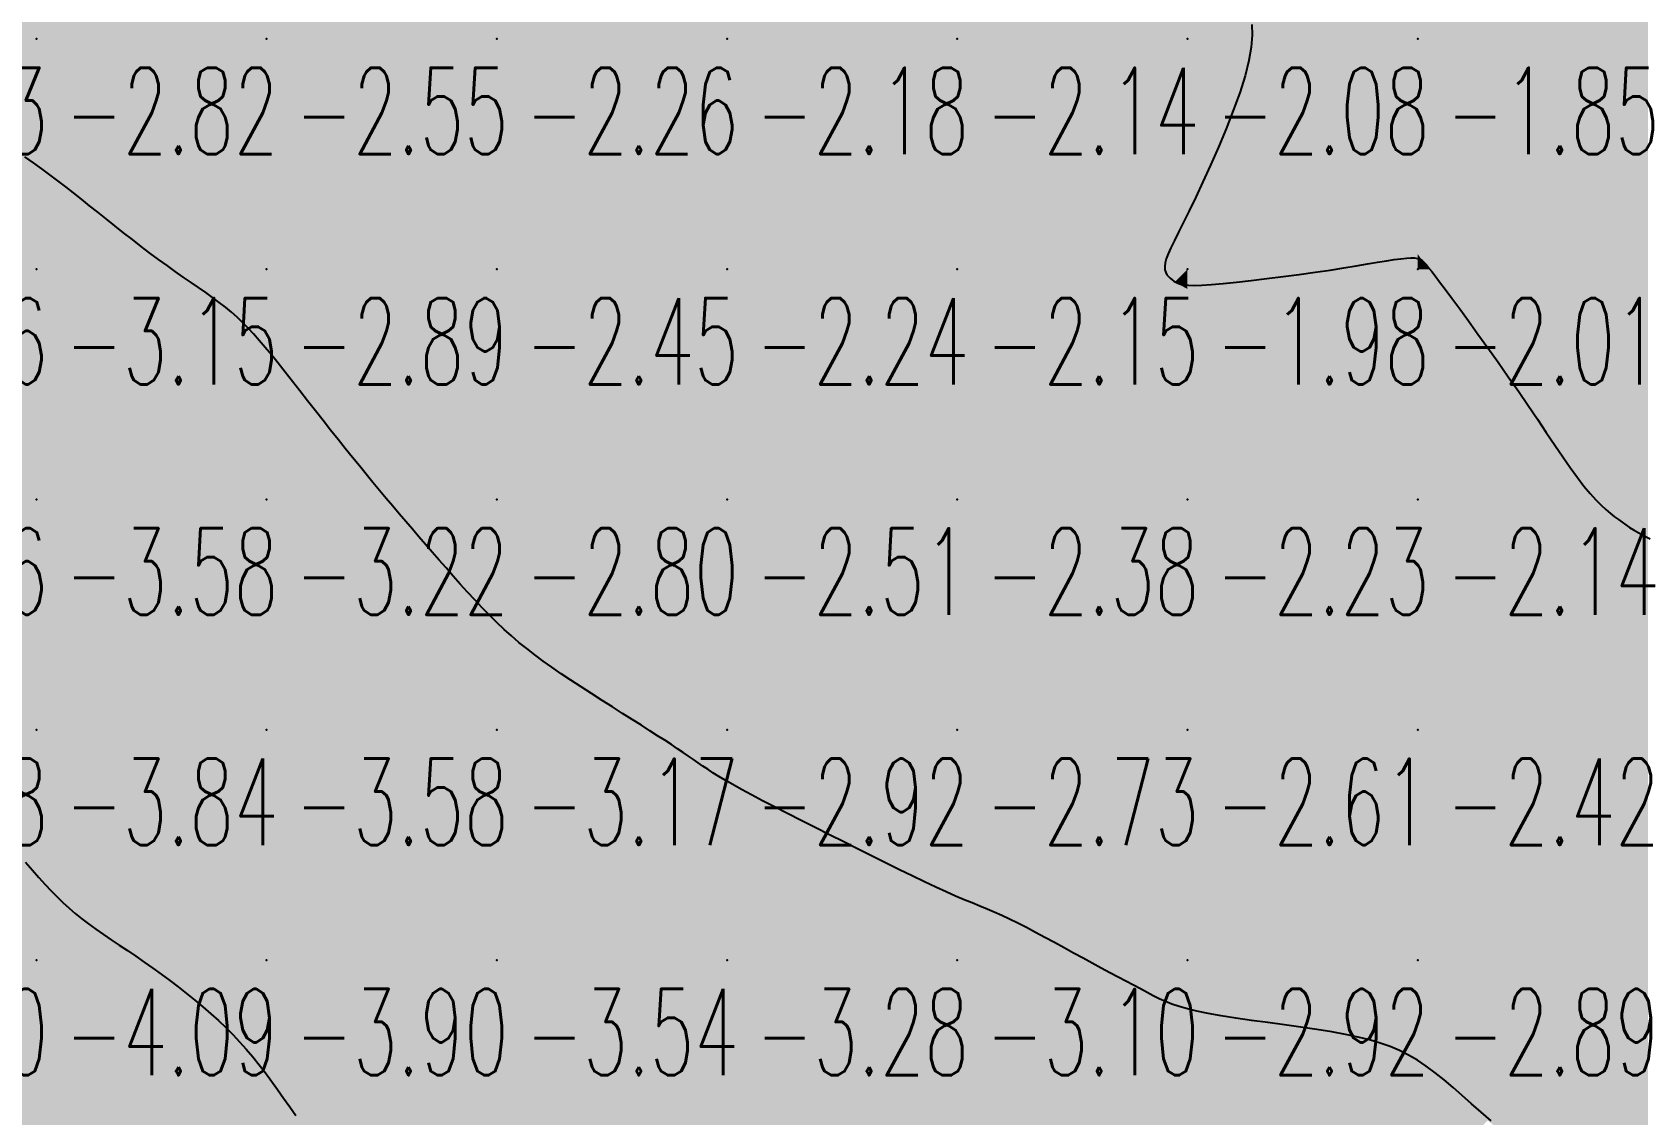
# Model space of a CAD drawing. Header units: millimetres. Extents: x 88261 to 90953, y 390274 to 392322.
# Drawn here: x 90420.1 to 90490.1, y 390480.5 to 390527.5 of the extents above; entities that cross this region are included whole.
import ezdxf
from ezdxf.enums import TextEntityAlignment as Align

# ---------------------------------------------------------------- set-up
doc = ezdxf.new("R2010")
doc.units = ezdxf.units.MM
doc.header["$LTSCALE"] = 25
for name, color, linetype in [('CN_03_00', 7, 'Continuous'), ('COTEAlt', 7, 'Continuous'), ('TN_COLORIAGE', 7, 'Continuous')]:
    doc.layers.add(name, color=color, linetype=linetype)
doc.styles.add('Simplex 1.0', font='Simplex.shx', dxfattribs={"width": 0.99, "height": 2.5})
doc.styles.get("Standard").update_dxf_attribs({"font": 'times.ttf'})

# ---------------------------------------------------------------- blocks, each defined once
blk = doc.blocks.new('COTE')
at = {"color": 0}
blk.add_point((0, 0), dxfattribs=at)
at = {"layer": 'COTEAlt'}
blk.add_attdef('ALT', text='', height=3.75, dxfattribs=at).set_placement((1.25, -1.25), align=Align.TOP_LEFT)

msp = doc.modelspace()

# ---------------------------------------------------------------- linework, layer by layer
at = {"layer": 'CN_03_00', "flags": 128}
for points, elevation in [([(90473.041, 390527.87), (90473.055, 390527.397), (90473.017, 390526.88), (90472.918, 390526.297), (90472.748, 390525.633), (90472.517, 390524.902), (90472.238, 390524.127), (90471.926, 390523.331), (90471.593, 390522.533), (90471.253, 390521.758), (90470.92, 390521.027), (90470.607, 390520.362), (90470.325, 390519.779), (90470.076, 390519.277), (90469.861, 390518.847), (90469.679, 390518.482), (90469.53, 390518.174), (90469.414, 390517.914), (90469.33, 390517.696), (90469.279, 390517.511), (90469.26, 390517.352), (90469.269, 390517.216), (90469.302, 390517.1), (90469.353, 390517.002), (90469.419, 390516.918), (90469.495, 390516.846), (90469.577, 390516.783), (90469.66, 390516.727), (90469.743, 390516.675), (90469.835, 390516.629), (90469.949, 390516.591), (90470.097, 390516.562), (90470.293, 390516.544), (90470.548, 390516.538), (90470.875, 390516.548), (90471.288, 390516.573), (90471.792, 390516.617), (90472.375, 390516.676), (90473.016, 390516.747), (90473.698, 390516.829), (90474.4, 390516.919), (90475.104, 390517.013), (90475.79, 390517.109), (90476.44, 390517.205), (90477.037, 390517.298), (90477.58, 390517.386), (90478.069, 390517.467), (90478.507, 390517.541), (90478.893, 390517.605), (90479.23, 390517.657), (90479.518, 390517.697), (90479.759, 390517.722), (90479.955, 390517.731), (90480.111, 390517.727), (90480.233, 390517.711), (90480.326, 390517.685), (90480.396, 390517.652), (90480.449, 390517.614), (90480.492, 390517.573), (90480.528, 390517.532), (90480.566, 390517.49), (90480.611, 390517.44), (90480.67, 390517.37), (90480.752, 390517.271), (90480.862, 390517.133), (90481.008, 390516.945), (90481.197, 390516.696), (90481.437, 390516.377), (90481.731, 390515.98), (90482.074, 390515.515), (90482.455, 390514.992), (90482.866, 390514.425), (90483.297, 390513.823), (90483.739, 390513.201), (90484.183, 390512.569), (90484.62, 390511.938), (90485.041, 390511.321), (90485.446, 390510.723), (90485.832, 390510.15), (90486.2, 390509.606), (90486.548, 390509.096), (90486.877, 390508.626), (90487.185, 390508.201), (90487.472, 390507.826), (90487.738, 390507.503), (90487.983, 390507.229), (90488.211, 390506.998), (90488.422, 390506.802), (90488.618, 390506.636), (90488.802, 390506.494), (90488.974, 390506.368), (90489.137, 390506.252), (90489.294, 390506.141), (90489.454, 390506.032), (90489.629, 390505.92), (90489.828, 390505.802), (90490.063, 390505.676), (90490.345, 390505.539)], -2), ([(90483.443, 390480.262), (90483.011, 390480.635), (90482.592, 390481.003), (90482.184, 390481.362), (90481.785, 390481.708), (90481.393, 390482.038), (90481.006, 390482.348), (90480.622, 390482.633), (90480.239, 390482.89), (90479.854, 390483.116), (90479.461, 390483.315), (90479.052, 390483.489), (90478.621, 390483.642), (90478.159, 390483.778), (90477.66, 390483.9), (90477.116, 390484.013), (90476.519, 390484.121), (90475.867, 390484.225), (90475.174, 390484.327), (90474.457, 390484.428), (90473.734, 390484.527), (90473.024, 390484.626), (90472.344, 390484.724), (90471.712, 390484.822), (90471.146, 390484.92), (90470.659, 390485.018), (90470.243, 390485.119), (90469.885, 390485.223), (90469.571, 390485.331), (90469.289, 390485.446), (90469.024, 390485.567), (90468.765, 390485.697), (90468.497, 390485.837), (90468.21, 390485.988), (90467.903, 390486.15), (90467.577, 390486.322), (90467.233, 390486.503), (90466.874, 390486.695), (90466.5, 390486.895), (90466.113, 390487.104), (90465.714, 390487.32), (90465.305, 390487.544), (90464.89, 390487.772), (90464.473, 390488), (90464.059, 390488.225), (90463.652, 390488.443), (90463.256, 390488.651), (90462.876, 390488.845), (90462.516, 390489.022), (90462.178, 390489.18), (90461.856, 390489.322), (90461.541, 390489.456), (90461.225, 390489.586), (90460.898, 390489.721), (90460.552, 390489.864), (90460.178, 390490.024), (90459.768, 390490.205), (90459.315, 390490.412), (90458.823, 390490.644), (90458.296, 390490.897), (90457.739, 390491.168), (90457.158, 390491.455), (90456.558, 390491.752), (90455.944, 390492.059), (90455.322, 390492.37), (90454.696, 390492.684), (90454.075, 390492.996), (90453.466, 390493.303), (90452.877, 390493.602), (90452.316, 390493.89), (90451.79, 390494.163), (90451.307, 390494.418), (90450.875, 390494.651), (90450.499, 390494.86), (90450.173, 390495.048), (90449.889, 390495.219), (90449.637, 390495.377), (90449.41, 390495.525), (90449.198, 390495.668), (90448.992, 390495.808), (90448.785, 390495.951), (90448.569, 390496.1), (90448.339, 390496.256), (90448.093, 390496.42), (90447.829, 390496.596), (90447.543, 390496.784), (90447.233, 390496.986), (90446.896, 390497.202), (90446.53, 390497.436), (90446.133, 390497.688), (90445.71, 390497.954), (90445.27, 390498.232), (90444.818, 390498.519), (90444.362, 390498.81), (90443.909, 390499.103), (90443.467, 390499.393), (90443.042, 390499.678), (90442.639, 390499.956), (90442.258, 390500.228), (90441.895, 390500.496), (90441.547, 390500.765), (90441.211, 390501.037), (90440.884, 390501.316), (90440.562, 390501.603), (90440.243, 390501.902), (90439.925, 390502.216), (90439.606, 390502.542), (90439.289, 390502.877), (90438.973, 390503.22), (90438.659, 390503.568), (90438.349, 390503.918), (90438.043, 390504.267), (90437.742, 390504.613), (90437.445, 390504.954), (90437.154, 390505.29), (90436.865, 390505.624), (90436.58, 390505.955), (90436.296, 390506.286), (90436.013, 390506.618), (90435.729, 390506.952), (90435.445, 390507.29), (90435.158, 390507.632), (90434.868, 390507.979), (90434.575, 390508.334), (90434.278, 390508.697), (90433.975, 390509.069), (90433.667, 390509.451), (90433.352, 390509.845), (90433.029, 390510.251), (90432.7, 390510.67), (90432.366, 390511.097), (90432.03, 390511.526), (90431.697, 390511.953), (90431.37, 390512.371), (90431.051, 390512.774), (90430.745, 390513.158), (90430.456, 390513.517), (90430.184, 390513.846), (90429.927, 390514.149), (90429.681, 390514.427), (90429.441, 390514.685), (90429.204, 390514.927), (90428.964, 390515.156), (90428.718, 390515.376), (90428.462, 390515.59), (90428.19, 390515.801), (90427.905, 390516.012), (90427.605, 390516.226), (90427.293, 390516.443), (90426.968, 390516.666), (90426.631, 390516.898), (90426.283, 390517.14), (90425.924, 390517.394), (90425.556, 390517.663), (90425.181, 390517.943), (90424.801, 390518.231), (90424.418, 390518.527), (90424.036, 390518.825), (90423.657, 390519.124), (90423.282, 390519.421), (90422.916, 390519.713), (90422.56, 390519.998), (90422.211, 390520.277), (90421.867, 390520.549), (90421.525, 390520.817), (90421.183, 390521.081), (90420.837, 390521.342), (90420.484, 390521.602), (90420.123, 390521.86), (90419.75, 390522.119)], -3), ([(90419.778, 390491.5), (90420.076, 390491.152), (90420.358, 390490.828), (90420.627, 390490.529), (90420.889, 390490.249), (90421.146, 390489.986), (90421.404, 390489.737), (90421.666, 390489.499), (90421.936, 390489.267), (90422.219, 390489.04), (90422.518, 390488.813), (90422.832, 390488.586), (90423.158, 390488.358), (90423.496, 390488.127), (90423.844, 390487.892), (90424.201, 390487.652), (90424.563, 390487.407), (90424.931, 390487.155), (90425.301, 390486.896), (90425.673, 390486.629), (90426.044, 390486.355), (90426.412, 390486.076), (90426.776, 390485.792), (90427.134, 390485.503), (90427.484, 390485.21), (90427.824, 390484.914), (90428.153, 390484.615), (90428.471, 390484.312), (90428.779, 390484.005), (90429.077, 390483.691), (90429.368, 390483.37), (90429.651, 390483.04), (90429.927, 390482.701), (90430.198, 390482.35), (90430.464, 390481.988), (90430.728, 390481.618), (90430.989, 390481.243), (90431.251, 390480.868), (90431.514, 390480.496)], -4)]:
    msp.add_lwpolyline(points, dxfattribs=dict(at, elevation=elevation))
at = {"layer": 'TN_COLORIAGE', "color": 111}
for points in [[(90411.591, 390527.239, -2.544), (90410.827, 390527.817, -2.544), (90420.249, 390527.239, -2.544), (90420.249, 390537.239, -2.544)], [(90420.249, 390527.239, -2.311), (90430.249, 390527.239, -2.311), (90430.249, 390537.239, -2.311)], [(90420.249, 390537.239, -2.311), (90420.249, 390527.239, -2.311), (90430.249, 390537.239, -2.311)], [(90430.249, 390527.239, -2.1), (90440.249, 390527.239, -2.1), (90440.249, 390537.239, -2.1)], [(90430.249, 390537.239, -2.1), (90430.249, 390527.239, -2.1), (90440.249, 390537.239, -2.1)], [(90440.249, 390537.239, -2.115), (90440.249, 390527.239, -2.115), (90450.249, 390537.239, -2.115)], [(90440.249, 390527.239, -2.115), (90450.249, 390527.239, -2.115), (90450.249, 390537.239, -2.115)], [(90450.249, 390527.239, -2.139), (90460.249, 390527.239, -2.139), (90460.249, 390537.239, -2.139)], [(90450.249, 390537.239, -2.139), (90450.249, 390527.239, -2.139), (90460.249, 390537.239, -2.139)], [(90460.249, 390527.239, -2.081), (90470.249, 390527.239, -2.081), (90470.249, 390537.239, -2.081)], [(90460.249, 390537.239, -2.081), (90460.249, 390527.239, -2.081), (90470.249, 390537.239, -2.081)], [(90470.249, 390537.239, -2), (90472.456, 390537.239, -2), (90470.249, 390527.239, -2), (90472.41, 390529.4, -2)], [(90472.41, 390529.4, -2.079), (90473.712, 390527.239, -2.079), (90470.249, 390527.239, -2.079)], [(90411.591, 390527.239, -2.82), (90416.938, 390523.929, -2.82), (90420.249, 390527.239, -2.82)], [(90420.249, 390521.859, -2.82), (90416.938, 390523.929, -2.82), (90420.249, 390527.239, -2.82)], [(90420.249, 390521.859, -2.549), (90422.805, 390519.796, -2.549), (90420.249, 390527.239, -2.549), (90430.249, 390527.239, -2.549)], [(90426.03, 390517.239, -2.549), (90422.805, 390519.796, -2.549), (90430.249, 390517.239, -2.549), (90430.249, 390527.239, -2.549)], [(90430.249, 390517.239, -2.26), (90440.249, 390517.239, -2.26), (90440.249, 390527.239, -2.26)], [(90430.249, 390527.239, -2.26), (90430.249, 390517.239, -2.26), (90440.249, 390527.239, -2.26)], [(90440.249, 390517.239, -2.179), (90450.249, 390517.239, -2.179), (90450.249, 390527.239, -2.179)], [(90440.249, 390527.239, -2.179), (90440.249, 390517.239, -2.179), (90450.249, 390527.239, -2.179)], [(90450.249, 390527.239, -2.14), (90450.249, 390517.239, -2.14), (90460.249, 390527.239, -2.14)], [(90450.249, 390517.239, -2.14), (90460.249, 390517.239, -2.14), (90460.249, 390527.239, -2.14)], [(90460.249, 390527.239, -2.079), (90460.249, 390517.239, -2.079), (90470.249, 390527.239, -2.079)], [(90460.249, 390517.239, -2), (90468.933, 390517.239, -2), (90470.249, 390527.239, -2), (90470.249, 390519.423, -2)], [(90473.712, 390527.239, -2.079), (90470.249, 390519.423, -2.079), (90470.249, 390527.239, -2.079)], [(90480.249, 390517.894, -2.01), (90477.036, 390517.239, -2.01), (90480.249, 390517.239, -2.01)], [(90480.524, 390517.515, -2.01), (90480.249, 390517.894, -2.01), (90480.249, 390517.239, -2.01)], [(90480.524, 390517.515, -2.01), (90480.825, 390517.239, -2.01), (90480.249, 390517.239, -2.01)], [(90426.03, 390517.239, -2.887), (90428.623, 390515.613, -2.887), (90430.249, 390517.239, -2.887)], [(90430.249, 390513.846, -2.887), (90428.623, 390515.613, -2.887), (90430.249, 390517.239, -2.887)], [(90430.249, 390513.846, -2.453), (90433.115, 390510.106, -2.453), (90430.249, 390517.239, -2.453), (90440.249, 390517.239, -2.453)], [(90435.467, 390507.239, -2.453), (90433.115, 390510.106, -2.453), (90440.249, 390507.239, -2.453), (90440.249, 390517.239, -2.453)], [(90440.249, 390517.239, -2.243), (90440.249, 390507.239, -2.243), (90450.249, 390517.239, -2.243)], [(90440.249, 390507.239, -2.243), (90450.249, 390507.239, -2.243), (90450.249, 390517.239, -2.243)], [(90450.249, 390507.239, -2.145), (90460.249, 390507.239, -2.145), (90460.249, 390517.239, -2.145)], [(90450.249, 390517.239, -2.145), (90450.249, 390507.239, -2.145), (90460.249, 390517.239, -2.145)], [(90460.249, 390507.239, -2), (90469.695, 390516.686, -2), (90460.249, 390517.239, -2), (90468.933, 390517.239, -2)], [(90470.249, 390507.239, -2), (90470.249, 390516.379, -2), (90480.249, 390517.239, -2), (90477.036, 390517.239, -2)], [(90470.249, 390507.239, -2.01), (90480.249, 390507.239, -2.01), (90480.249, 390517.239, -2.01)], [(90480.249, 390507.239, -2), (90484.797, 390511.788, -2), (90480.249, 390517.239, -2), (90480.825, 390517.239, -2)], [(90460.249, 390507.239, -2), (90469.695, 390516.686, -2), (90470.249, 390507.239, -2), (90470.249, 390516.379, -2)], [(90484.797, 390511.788, -2.142), (90487.704, 390507.239, -2.142), (90480.249, 390507.239, -2.142)], [(90435.467, 390507.239, -2.798), (90437.684, 390504.674, -2.798), (90440.249, 390507.239, -2.798)], [(90440.249, 390501.742, -2.798), (90437.684, 390504.674, -2.798), (90440.249, 390507.239, -2.798)], [(90440.249, 390501.742, -2.514), (90442.782, 390499.772, -2.514), (90440.249, 390507.239, -2.514), (90450.249, 390507.239, -2.514)], [(90446.875, 390497.239, -2.514), (90442.782, 390499.772, -2.514), (90450.249, 390497.239, -2.514), (90450.249, 390507.239, -2.514)], [(90450.249, 390497.239, -2.375), (90460.249, 390497.239, -2.375), (90460.249, 390507.239, -2.375)], [(90450.249, 390507.239, -2.375), (90450.249, 390497.239, -2.375), (90460.249, 390507.239, -2.375)], [(90460.249, 390507.239, -2.234), (90460.249, 390497.239, -2.234), (90470.249, 390507.239, -2.234)], [(90460.249, 390497.239, -2.234), (90470.249, 390497.239, -2.234), (90470.249, 390507.239, -2.234)], [(90470.249, 390507.239, -2.142), (90470.249, 390497.239, -2.142), (90480.249, 390507.239, -2.142)], [(90470.249, 390497.239, -2.142), (90480.249, 390497.239, -2.142), (90480.249, 390507.239, -2.142)], [(90480.249, 390497.239, -2), (90489.217, 390506.208, -2), (90480.249, 390507.239, -2), (90487.704, 390507.239, -2)], [(90480.249, 390497.239, -2), (90489.217, 390506.208, -2), (90490.249, 390497.239, -2), (90490.249, 390505.442, -2)], [(90446.875, 390497.239, -2.916), (90448.897, 390495.888, -2.916), (90450.249, 390497.239, -2.916)], [(90450.249, 390494.917, -2.916), (90448.897, 390495.888, -2.916), (90450.249, 390497.239, -2.916)], [(90450.249, 390494.917, -2.734), (90455.358, 390492.349, -2.734), (90450.249, 390497.239, -2.734), (90460.249, 390497.239, -2.734)], [(90460.249, 390489.908, -2.734), (90455.358, 390492.349, -2.734), (90460.249, 390497.239, -2.734)], [(90460.249, 390489.908, -2.614), (90462.256, 390489.246, -2.614), (90460.249, 390497.239, -2.614), (90470.249, 390497.239, -2.614)], [(90465.825, 390487.239, -2.614), (90462.256, 390489.246, -2.614), (90470.249, 390487.239, -2.614), (90470.249, 390497.239, -2.614)], [(90470.249, 390497.239, -2.422), (90470.249, 390487.239, -2.422), (90480.249, 390497.239, -2.422)], [(90470.249, 390487.239, -2.422), (90480.249, 390487.239, -2.422), (90480.249, 390497.239, -2.422)], [(90480.249, 390497.239, -2.221), (90480.249, 390487.239, -2.221), (90490.249, 390497.239, -2.221)], [(90480.249, 390487.239, -2.221), (90490.249, 390487.239, -2.221), (90490.249, 390497.239, -2.221)], [(90465.825, 390487.239, -2.923), (90468.727, 390485.717, -2.923), (90470.249, 390487.239, -2.923)], [(90470.249, 390484.914, -2.923), (90468.727, 390485.717, -2.923), (90470.249, 390487.239, -2.923)], [(90470.249, 390484.914, -2.886), (90477.154, 390484.145, -2.886), (90470.249, 390487.239, -2.886), (90480.249, 390487.239, -2.886)], [(90480.249, 390483.23, -2.886), (90477.154, 390484.145, -2.886), (90480.249, 390487.239, -2.886)], [(90480.249, 390483.23, -2.611), (90483.285, 390480.275, -2.611), (90480.249, 390487.239, -2.611), (90490.249, 390487.239, -2.611)], [(90487.269, 390477.239, -2.611), (90483.285, 390480.275, -2.611), (90490.249, 390477.239, -2.611), (90490.249, 390487.239, -2.611)]]:
    msp.add_solid(points, dxfattribs=at)
at = {"layer": 'TN_COLORIAGE', "color": 101}
for points in [[(90473.712, 390527.239, -1.714), (90472.41, 390529.4, -1.714), (90480.249, 390527.239, -1.714), (90480.249, 390537.239, -1.714)], [(90480.249, 390527.239, -1.503), (90490.249, 390527.239, -1.503), (90490.249, 390537.239, -1.503)], [(90480.249, 390537.239, -1.503), (90480.249, 390527.239, -1.503), (90490.249, 390537.239, -1.503)], [(90477.036, 390517.239, -1.851), (90480.249, 390517.894, -1.851), (90470.249, 390517.239, -1.851), (90480.249, 390527.239, -1.851)], [(90470.249, 390519.423, -1.851), (90473.712, 390527.239, -1.851), (90470.249, 390517.239, -1.851), (90480.249, 390527.239, -1.851)], [(90480.249, 390517.894, -1.632), (90480.524, 390517.515, -1.632), (90480.249, 390527.239, -1.632), (90490.249, 390527.239, -1.632)], [(90480.825, 390517.239, -1.632), (90480.524, 390517.515, -1.632), (90490.249, 390517.239, -1.632), (90490.249, 390527.239, -1.632)], [(90470.249, 390519.423, -1.978), (90468.933, 390517.239, -1.978), (90470.249, 390517.239, -1.978)], [(90468.933, 390517.239, -1.978), (90469.695, 390516.686, -1.978), (90470.249, 390517.239, -1.978)], [(90470.249, 390516.379, -1.978), (90469.695, 390516.686, -1.978), (90470.249, 390517.239, -1.978)], [(90477.036, 390517.239, -1.978), (90470.249, 390516.379, -1.978), (90470.249, 390517.239, -1.978)], [(90480.825, 390517.239, -1.83), (90484.797, 390511.788, -1.83), (90490.249, 390517.239, -1.83)], [(90487.704, 390507.239, -1.83), (90484.797, 390511.788, -1.83), (90490.249, 390507.239, -1.83), (90490.249, 390517.239, -1.83)], [(90487.704, 390507.239, -1.952), (90489.217, 390506.208, -1.952), (90490.249, 390507.239, -1.952)], [(90490.249, 390505.442, -1.952), (90489.217, 390506.208, -1.952), (90490.249, 390507.239, -1.952)]]:
    msp.add_solid(points, dxfattribs=at)
at = {"layer": 'TN_COLORIAGE', "color": 121}
for points in [[(90410.249, 390517.239, -3), (90416.938, 390523.929, -3), (90420.249, 390517.239, -3), (90420.249, 390521.859, -3)], [(90422.805, 390519.796, -3.155), (90420.249, 390521.859, -3.155), (90420.249, 390517.239, -3.155)], [(90422.805, 390519.796, -3.155), (90426.03, 390517.239, -3.155), (90420.249, 390517.239, -3.155)], [(90410.249, 390507.239, -3.155), (90420.249, 390507.239, -3.155), (90420.249, 390517.239, -3.155)], [(90410.249, 390517.239, -3.155), (90410.249, 390507.239, -3.155), (90420.249, 390517.239, -3.155)], [(90420.249, 390507.239, -3), (90428.623, 390515.613, -3), (90420.249, 390517.239, -3), (90426.03, 390517.239, -3)], [(90420.249, 390507.239, -3), (90428.623, 390515.613, -3), (90430.249, 390507.239, -3), (90430.249, 390513.846, -3)], [(90433.115, 390510.106, -3.22), (90430.249, 390513.846, -3.22), (90430.249, 390507.239, -3.22)], [(90433.115, 390510.106, -3.22), (90435.467, 390507.239, -3.22), (90430.249, 390507.239, -3.22)], [(90410.249, 390507.239, -3.582), (90410.249, 390497.239, -3.582), (90420.249, 390507.239, -3.582)], [(90410.249, 390497.239, -3.582), (90420.249, 390497.239, -3.582), (90420.249, 390507.239, -3.582)], [(90420.249, 390507.239, -3.22), (90420.249, 390497.239, -3.22), (90430.249, 390507.239, -3.22)], [(90420.249, 390497.239, -3.22), (90430.249, 390497.239, -3.22), (90430.249, 390507.239, -3.22)], [(90430.249, 390497.239, -3), (90437.684, 390504.674, -3), (90430.249, 390507.239, -3), (90435.467, 390507.239, -3)], [(90430.249, 390497.239, -3), (90437.684, 390504.674, -3), (90440.249, 390497.239, -3), (90440.249, 390501.742, -3)], [(90442.782, 390499.772, -3.165), (90440.249, 390501.742, -3.165), (90440.249, 390497.239, -3.165)], [(90442.782, 390499.772, -3.165), (90446.875, 390497.239, -3.165), (90440.249, 390497.239, -3.165)], [(90410.249, 390496.724, -3.84), (90417.42, 390494.411, -3.84), (90410.249, 390497.239, -3.84), (90420.249, 390497.239, -3.84)], [(90420.249, 390490.867, -3.84), (90417.42, 390494.411, -3.84), (90420.249, 390497.239, -3.84)], [(90420.249, 390490.867, -3.584), (90422.042, 390489.033, -3.584), (90420.249, 390497.239, -3.584), (90430.249, 390497.239, -3.584)], [(90424.898, 390487.239, -3.584), (90422.042, 390489.033, -3.584), (90430.249, 390487.239, -3.584), (90430.249, 390497.239, -3.584)], [(90430.249, 390497.239, -3.165), (90430.249, 390487.239, -3.165), (90440.249, 390497.239, -3.165)], [(90430.249, 390487.239, -3.165), (90440.249, 390487.239, -3.165), (90440.249, 390497.239, -3.165)], [(90440.249, 390487.239, -3), (90448.897, 390495.888, -3), (90440.249, 390497.239, -3), (90446.875, 390497.239, -3)], [(90440.249, 390487.239, -3), (90448.897, 390495.888, -3), (90450.249, 390487.239, -3), (90450.249, 390494.917, -3)], [(90455.358, 390492.349, -3.278), (90450.249, 390494.917, -3.278), (90450.249, 390487.239, -3.278)], [(90450.249, 390487.239, -3), (90455.358, 390492.349, -3), (90460.249, 390487.239, -3), (90460.249, 390489.908, -3)], [(90462.256, 390489.246, -3.097), (90460.249, 390489.908, -3.097), (90460.249, 390487.239, -3.097)], [(90462.256, 390489.246, -3.097), (90465.825, 390487.239, -3.097), (90460.249, 390487.239, -3.097)], [(90424.898, 390487.239, -3.895), (90427.95, 390484.94, -3.895), (90430.249, 390487.239, -3.895)], [(90430.249, 390482.481, -3.895), (90427.95, 390484.94, -3.895), (90430.249, 390487.239, -3.895)], [(90430.249, 390482.481, -3.538), (90432.244, 390479.235, -3.538), (90430.249, 390487.239, -3.538), (90440.249, 390487.239, -3.538)], [(90434.755, 390477.239, -3.538), (90432.244, 390479.235, -3.538), (90440.249, 390477.239, -3.538), (90440.249, 390487.239, -3.538)], [(90440.249, 390487.239, -3.278), (90440.249, 390477.239, -3.278), (90450.249, 390487.239, -3.278)], [(90440.249, 390477.239, -3.278), (90450.249, 390477.239, -3.278), (90450.249, 390487.239, -3.278)], [(90450.249, 390477.239, -3.097), (90460.249, 390477.239, -3.097), (90460.249, 390487.239, -3.097)], [(90450.249, 390487.239, -3.097), (90450.249, 390477.239, -3.097), (90460.249, 390487.239, -3.097)], [(90460.249, 390477.239, -3), (90468.727, 390485.717, -3), (90460.249, 390487.239, -3), (90465.825, 390487.239, -3)], [(90460.249, 390477.239, -3), (90468.727, 390485.717, -3), (90470.249, 390477.239, -3), (90470.249, 390484.914, -3)], [(90477.154, 390484.145, -3.253), (90470.249, 390484.914, -3.253), (90470.249, 390477.239, -3.253)], [(90470.249, 390477.239, -3), (90477.154, 390484.145, -3), (90480.249, 390477.239, -3), (90480.249, 390483.23, -3)], [(90483.285, 390480.275, -3.17), (90480.249, 390483.23, -3.17), (90480.249, 390477.239, -3.17)]]:
    msp.add_solid(points, dxfattribs=at)
at = {"layer": 'TN_COLORIAGE', "color": 131}
for points in [[(90410.249, 390487.239, -4), (90417.42, 390494.411, -4), (90420.249, 390487.239, -4), (90420.249, 390490.867, -4)], [(90422.042, 390489.033, -4.091), (90420.249, 390490.867, -4.091), (90420.249, 390487.239, -4.091)], [(90422.042, 390489.033, -4.091), (90424.898, 390487.239, -4.091), (90420.249, 390487.239, -4.091)], [(90410.249, 390477.239, -4.091), (90420.249, 390477.239, -4.091), (90420.249, 390487.239, -4.091)], [(90410.249, 390487.239, -4.091), (90410.249, 390477.239, -4.091), (90420.249, 390487.239, -4.091)], [(90420.249, 390477.239, -4), (90427.95, 390484.94, -4), (90420.249, 390487.239, -4), (90424.898, 390487.239, -4)], [(90420.249, 390477.239, -4), (90427.95, 390484.94, -4), (90430.249, 390477.239, -4), (90430.249, 390482.481, -4)], [(90432.244, 390479.235, -4.115), (90430.249, 390482.481, -4.115), (90430.249, 390477.239, -4.115)]]:
    msp.add_solid(points, dxfattribs=at)

# ---------------------------------------------------------------- block references
at = {"layer": 'COTEAlt'}
ref = msp.add_blockref('COTE', (90410.249, 390527.239), dxfattribs=at)
ref.add_attrib('ALT', '-3.03', dxfattribs={"height": 3.75, "style": 'Simplex 1.0', "width": 0.6}).set_placement((90411.499, 390525.989), align=Align.TOP_LEFT)
ref = msp.add_blockref('COTE', (90420.249, 390527.239), dxfattribs=at)
ref.add_attrib('ALT', '-2.82', dxfattribs={"height": 3.75, "style": 'Simplex 1.0', "width": 0.6}).set_placement((90421.499, 390525.989), align=Align.TOP_LEFT)
ref = msp.add_blockref('COTE', (90430.249, 390527.239), dxfattribs=at)
ref.add_attrib('ALT', '-2.55', dxfattribs={"height": 3.75, "style": 'Simplex 1.0', "width": 0.6}).set_placement((90431.499, 390525.989), align=Align.TOP_LEFT)
ref = msp.add_blockref('COTE', (90440.249, 390527.239), dxfattribs=at)
ref.add_attrib('ALT', '-2.26', dxfattribs={"height": 3.75, "style": 'Simplex 1.0', "width": 0.6}).set_placement((90441.499, 390525.989), align=Align.TOP_LEFT)
ref = msp.add_blockref('COTE', (90450.249, 390527.239), dxfattribs=at)
ref.add_attrib('ALT', '-2.18', dxfattribs={"height": 3.75, "style": 'Simplex 1.0', "width": 0.6}).set_placement((90451.499, 390525.989), align=Align.TOP_LEFT)
ref = msp.add_blockref('COTE', (90460.249, 390527.239), dxfattribs=at)
ref.add_attrib('ALT', '-2.14', dxfattribs={"height": 3.75, "style": 'Simplex 1.0', "width": 0.6}).set_placement((90461.499, 390525.989), align=Align.TOP_LEFT)
ref = msp.add_blockref('COTE', (90470.249, 390527.239), dxfattribs=at)
ref.add_attrib('ALT', '-2.08', dxfattribs={"height": 3.75, "style": 'Simplex 1.0', "width": 0.6}).set_placement((90471.499, 390525.989), align=Align.TOP_LEFT)
ref = msp.add_blockref('COTE', (90480.249, 390527.239), dxfattribs=at)
ref.add_attrib('ALT', '-1.85', dxfattribs={"height": 3.75, "style": 'Simplex 1.0', "width": 0.6}).set_placement((90481.499, 390525.989), align=Align.TOP_LEFT)
ref = msp.add_blockref('COTE', (90410.249, 390517.239), dxfattribs=at)
ref.add_attrib('ALT', '-3.36', dxfattribs={"height": 3.75, "style": 'Simplex 1.0', "width": 0.6}).set_placement((90411.499, 390515.989), align=Align.TOP_LEFT)
ref = msp.add_blockref('COTE', (90420.249, 390517.239), dxfattribs=at)
ref.add_attrib('ALT', '-3.15', dxfattribs={"height": 3.75, "style": 'Simplex 1.0', "width": 0.6}).set_placement((90421.499, 390515.989), align=Align.TOP_LEFT)
ref = msp.add_blockref('COTE', (90430.249, 390517.239), dxfattribs=at)
ref.add_attrib('ALT', '-2.89', dxfattribs={"height": 3.75, "style": 'Simplex 1.0', "width": 0.6}).set_placement((90431.499, 390515.989), align=Align.TOP_LEFT)
ref = msp.add_blockref('COTE', (90440.249, 390517.239), dxfattribs=at)
ref.add_attrib('ALT', '-2.45', dxfattribs={"height": 3.75, "style": 'Simplex 1.0', "width": 0.6}).set_placement((90441.499, 390515.989), align=Align.TOP_LEFT)
ref = msp.add_blockref('COTE', (90450.249, 390517.239), dxfattribs=at)
ref.add_attrib('ALT', '-2.24', dxfattribs={"height": 3.75, "style": 'Simplex 1.0', "width": 0.6}).set_placement((90451.499, 390515.989), align=Align.TOP_LEFT)
ref = msp.add_blockref('COTE', (90460.249, 390517.239), dxfattribs=at)
ref.add_attrib('ALT', '-2.15', dxfattribs={"height": 3.75, "style": 'Simplex 1.0', "width": 0.6}).set_placement((90461.499, 390515.989), align=Align.TOP_LEFT)
ref = msp.add_blockref('COTE', (90470.249, 390517.239), dxfattribs=at)
ref.add_attrib('ALT', '-1.98', dxfattribs={"height": 3.75, "style": 'Simplex 1.0', "width": 0.6}).set_placement((90471.499, 390515.989), align=Align.TOP_LEFT)
ref = msp.add_blockref('COTE', (90480.249, 390517.239), dxfattribs=at)
ref.add_attrib('ALT', '-2.01', dxfattribs={"height": 3.75, "style": 'Simplex 1.0', "width": 0.6}).set_placement((90481.499, 390515.989), align=Align.TOP_LEFT)
ref = msp.add_blockref('COTE', (90410.249, 390507.239), dxfattribs=at)
ref.add_attrib('ALT', '-3.66', dxfattribs={"height": 3.75, "style": 'Simplex 1.0', "width": 0.6}).set_placement((90411.499, 390505.989), align=Align.TOP_LEFT)
ref = msp.add_blockref('COTE', (90420.249, 390507.239), dxfattribs=at)
ref.add_attrib('ALT', '-3.58', dxfattribs={"height": 3.75, "style": 'Simplex 1.0', "width": 0.6}).set_placement((90421.499, 390505.989), align=Align.TOP_LEFT)
ref = msp.add_blockref('COTE', (90430.249, 390507.239), dxfattribs=at)
ref.add_attrib('ALT', '-3.22', dxfattribs={"height": 3.75, "style": 'Simplex 1.0', "width": 0.6}).set_placement((90431.499, 390505.989), align=Align.TOP_LEFT)
ref = msp.add_blockref('COTE', (90440.249, 390507.239), dxfattribs=at)
ref.add_attrib('ALT', '-2.80', dxfattribs={"height": 3.75, "style": 'Simplex 1.0', "width": 0.6}).set_placement((90441.499, 390505.989), align=Align.TOP_LEFT)
ref = msp.add_blockref('COTE', (90450.249, 390507.239), dxfattribs=at)
ref.add_attrib('ALT', '-2.51', dxfattribs={"height": 3.75, "style": 'Simplex 1.0', "width": 0.6}).set_placement((90451.499, 390505.989), align=Align.TOP_LEFT)
ref = msp.add_blockref('COTE', (90460.249, 390507.239), dxfattribs=at)
ref.add_attrib('ALT', '-2.38', dxfattribs={"height": 3.75, "style": 'Simplex 1.0', "width": 0.6}).set_placement((90461.499, 390505.989), align=Align.TOP_LEFT)
ref = msp.add_blockref('COTE', (90470.249, 390507.239), dxfattribs=at)
ref.add_attrib('ALT', '-2.23', dxfattribs={"height": 3.75, "style": 'Simplex 1.0', "width": 0.6}).set_placement((90471.499, 390505.989), align=Align.TOP_LEFT)
ref = msp.add_blockref('COTE', (90480.249, 390507.239), dxfattribs=at)
ref.add_attrib('ALT', '-2.14', dxfattribs={"height": 3.75, "style": 'Simplex 1.0', "width": 0.6}).set_placement((90481.499, 390505.989), align=Align.TOP_LEFT)
ref = msp.add_blockref('COTE', (90410.249, 390497.239), dxfattribs=at)
ref.add_attrib('ALT', '-3.98', dxfattribs={"height": 3.75, "style": 'Simplex 1.0', "width": 0.6}).set_placement((90411.499, 390495.989), align=Align.TOP_LEFT)
ref = msp.add_blockref('COTE', (90420.249, 390497.239), dxfattribs=at)
ref.add_attrib('ALT', '-3.84', dxfattribs={"height": 3.75, "style": 'Simplex 1.0', "width": 0.6}).set_placement((90421.499, 390495.989), align=Align.TOP_LEFT)
ref = msp.add_blockref('COTE', (90430.249, 390497.239), dxfattribs=at)
ref.add_attrib('ALT', '-3.58', dxfattribs={"height": 3.75, "style": 'Simplex 1.0', "width": 0.6}).set_placement((90431.499, 390495.989), align=Align.TOP_LEFT)
ref = msp.add_blockref('COTE', (90440.249, 390497.239), dxfattribs=at)
ref.add_attrib('ALT', '-3.17', dxfattribs={"height": 3.75, "style": 'Simplex 1.0', "width": 0.6}).set_placement((90441.499, 390495.989), align=Align.TOP_LEFT)
ref = msp.add_blockref('COTE', (90450.249, 390497.239), dxfattribs=at)
ref.add_attrib('ALT', '-2.92', dxfattribs={"height": 3.75, "style": 'Simplex 1.0', "width": 0.6}).set_placement((90451.499, 390495.989), align=Align.TOP_LEFT)
ref = msp.add_blockref('COTE', (90460.249, 390497.239), dxfattribs=at)
ref.add_attrib('ALT', '-2.73', dxfattribs={"height": 3.75, "style": 'Simplex 1.0', "width": 0.6}).set_placement((90461.499, 390495.989), align=Align.TOP_LEFT)
ref = msp.add_blockref('COTE', (90470.249, 390497.239), dxfattribs=at)
ref.add_attrib('ALT', '-2.61', dxfattribs={"height": 3.75, "style": 'Simplex 1.0', "width": 0.6}).set_placement((90471.499, 390495.989), align=Align.TOP_LEFT)
ref = msp.add_blockref('COTE', (90480.249, 390497.239), dxfattribs=at)
ref.add_attrib('ALT', '-2.42', dxfattribs={"height": 3.75, "style": 'Simplex 1.0', "width": 0.6}).set_placement((90481.499, 390495.989), align=Align.TOP_LEFT)
ref = msp.add_blockref('COTE', (90410.249, 390487.239), dxfattribs=at)
ref.add_attrib('ALT', '-4.40', dxfattribs={"height": 3.75, "style": 'Simplex 1.0', "width": 0.6}).set_placement((90411.499, 390485.989), align=Align.TOP_LEFT)
ref = msp.add_blockref('COTE', (90420.249, 390487.239), dxfattribs=at)
ref.add_attrib('ALT', '-4.09', dxfattribs={"height": 3.75, "style": 'Simplex 1.0', "width": 0.6}).set_placement((90421.499, 390485.989), align=Align.TOP_LEFT)
ref = msp.add_blockref('COTE', (90430.249, 390487.239), dxfattribs=at)
ref.add_attrib('ALT', '-3.90', dxfattribs={"height": 3.75, "style": 'Simplex 1.0', "width": 0.6}).set_placement((90431.499, 390485.989), align=Align.TOP_LEFT)
ref = msp.add_blockref('COTE', (90440.249, 390487.239), dxfattribs=at)
ref.add_attrib('ALT', '-3.54', dxfattribs={"height": 3.75, "style": 'Simplex 1.0', "width": 0.6}).set_placement((90441.499, 390485.989), align=Align.TOP_LEFT)
ref = msp.add_blockref('COTE', (90450.249, 390487.239), dxfattribs=at)
ref.add_attrib('ALT', '-3.28', dxfattribs={"height": 3.75, "style": 'Simplex 1.0', "width": 0.6}).set_placement((90451.499, 390485.989), align=Align.TOP_LEFT)
ref = msp.add_blockref('COTE', (90460.249, 390487.239), dxfattribs=at)
ref.add_attrib('ALT', '-3.10', dxfattribs={"height": 3.75, "style": 'Simplex 1.0', "width": 0.6}).set_placement((90461.499, 390485.989), align=Align.TOP_LEFT)
ref = msp.add_blockref('COTE', (90470.249, 390487.239), dxfattribs=at)
ref.add_attrib('ALT', '-2.92', dxfattribs={"height": 3.75, "style": 'Simplex 1.0', "width": 0.6}).set_placement((90471.499, 390485.989), align=Align.TOP_LEFT)
ref = msp.add_blockref('COTE', (90480.249, 390487.239), dxfattribs=at)
ref.add_attrib('ALT', '-2.89', dxfattribs={"height": 3.75, "style": 'Simplex 1.0', "width": 0.6}).set_placement((90481.499, 390485.989), align=Align.TOP_LEFT)

doc.saveas('drawing.dxf')
